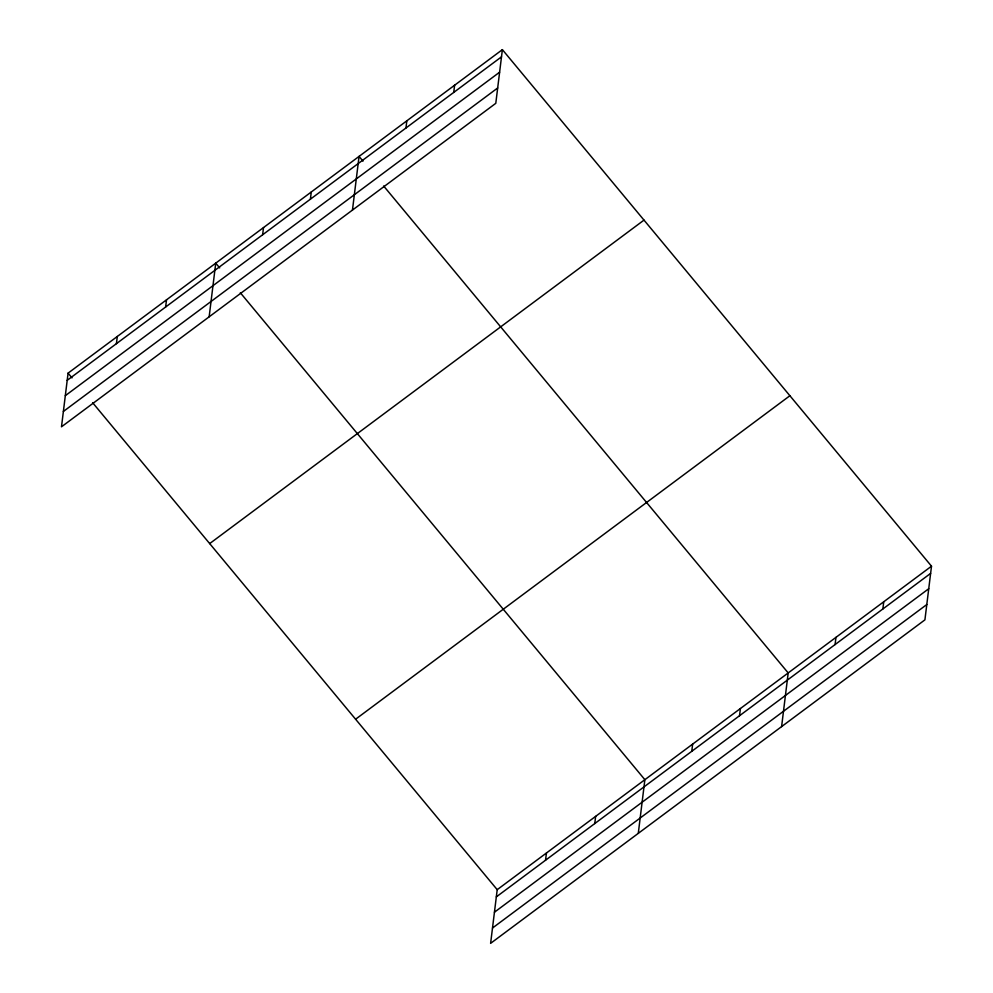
<?xml version="1.0" encoding="UTF-8"?>
<svg xmlns="http://www.w3.org/2000/svg" width="993" height="993" viewBox="0 0 993 993"><rect width="100%" height="100%" fill="white"/><g stroke="black" fill="none" stroke-linecap="round" stroke-linejoin="round"><path stroke-width="1.49" d="M502.384 49.65L68.083 373.145L61.492 426.804L495.792 103.322L502.384 49.65L931.508 566.196L924.917 619.855L490.616 943.35L497.208 889.678L931.508 566.196M116.417 343.677L117.298 336.478M165.632 307.023L166.514 299.812M209.151 316.817L215.742 263.157L219.676 267.887M262.624 234.77L263.517 227.571M310.399 199.183L311.281 191.984M352.465 210.069L359.056 156.398L362.991 161.139M405.951 128.023L406.832 120.823M453.727 92.436L454.608 85.237M545.542 860.223L546.435 853.024M594.77 823.557L595.651 816.358M638.288 833.363L644.867 779.691L240.331 292.749M691.761 751.316L692.642 744.117M739.537 715.73L740.418 708.53M781.603 726.615L788.194 672.944L383.646 186.001M835.076 644.569L835.969 637.357M882.851 608.982L883.745 601.783M67.189 380.344L501.49 56.849M65.315 395.673L499.616 72.191M63.366 411.474L497.679 87.98M209.684 543.593L643.998 220.111M355.593 719.23L789.894 395.735M496.326 896.89L930.627 573.395M494.44 912.219L928.74 588.725M492.503 928.021L926.804 604.526M68.083 373.145L72.005 377.874M92.659 402.736L497.208 889.678"/></g></svg>
